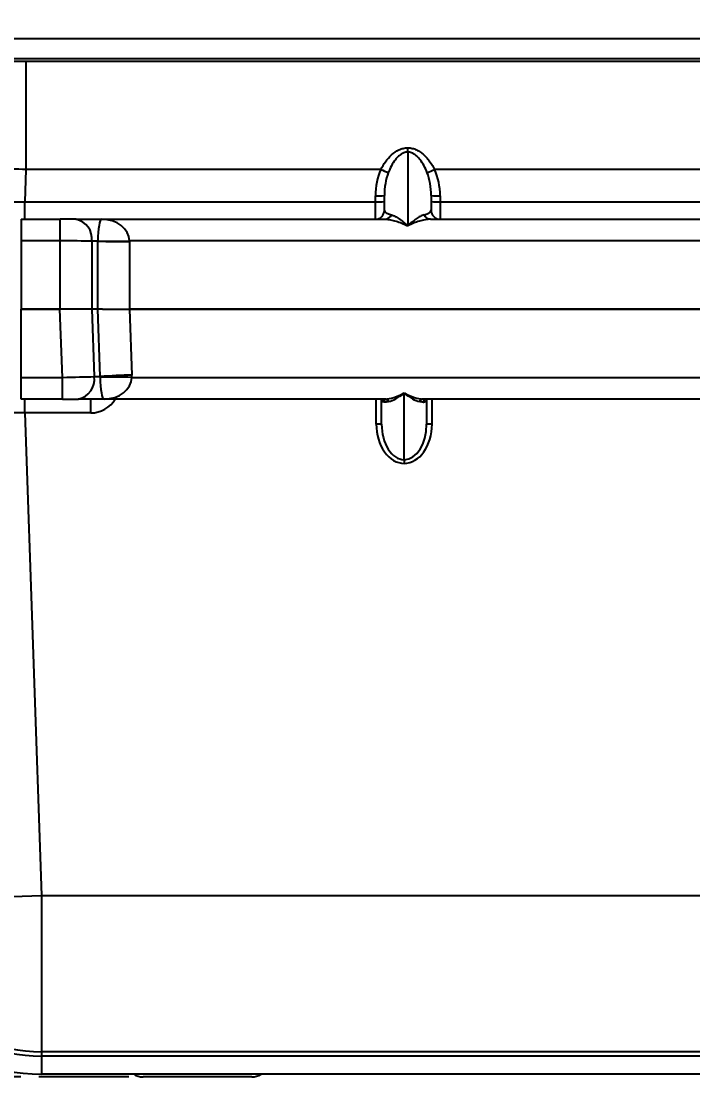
# Model space of a CAD drawing. Header units: millimetres. Extents: x 12 to 854, y 4 to 555.
# Drawn here: x 352.5 to 400, y 217.1 to 291.7 of the extents above; entities that cross this region are included whole.
import ezdxf

# ---------------------------------------------------------------- set-up
doc = ezdxf.new("R2010")
doc.units = ezdxf.units.MM
doc.linetypes.add('CENTER', pattern=[10.16, 6.35, -1.27, 1.27, -1.27])
doc.layers.add('DEFAULT_1', color=7, linetype='CENTER')
doc.styles.add('SLDTEXTSTYLE2', font='TXT', dxfattribs={"width": 0.75})
doc.dimstyles.new('SLDDIMSTYLE0', dxfattribs={"dimtxt": 6.614583, "dimasz": 3.556, "dimexe": 0, "dimexo": 0.0625, "dimgap": 1.653646, "dimtad": 1, "dimdec": 0, "dimlfac": 2, "dimrnd": 1e-09, "dimzin": 12, "dimdsep": 46, "dimtxsty": 'SLDTEXTSTYLE2', "dimblk1": 'CLOSED', "dimblk2": 'CLOSED', "dimsah": 1, "dimcen": 0.09, "dimadec": 0, "dimazin": 3, "dimtfac": 1, "dimtdec": 0, "dimtofl": 0, "dimtmove": 0, "dimatfit": 3, "dimldrblk": 'CLOSED', "dimfxl": 1, "dimfrac": 2, "dimtolj": 1, "dimtzin": 12, "dimarcsym": 0})
doc.dimstyles.new('SLDDIMSTYLE3', dxfattribs={"dimtxt": 6.614583, "dimasz": 3.556, "dimexe": 0, "dimexo": 0.0625, "dimgap": 1.653646, "dimtad": 0, "dimtih": 1, "dimtoh": 1, "dimdec": 0, "dimlfac": 2, "dimrnd": 1e-09, "dimzin": 12, "dimdsep": 46, "dimtxsty": 'SLDTEXTSTYLE2', "dimblk1": 'CLOSED', "dimblk2": 'CLOSED', "dimsah": 1, "dimcen": 0.09, "dimadec": 0, "dimazin": 3, "dimtfac": 1, "dimtdec": 0, "dimtofl": 0, "dimtmove": 0, "dimatfit": 3, "dimldrblk": 'CLOSED', "dimfxl": 1, "dimfrac": 2, "dimtolj": 1, "dimtzin": 12, "dimarcsym": 0})

# ---------------------------------------------------------------- blocks, each defined once
blk = doc.blocks.new('_Closed')
at = {"color": 0, "linetype": 'ByBlock', "lineweight": -2}
for p, q in [((-1, 0.166667), (0, 0)), ((-1, 0.166667), (-1, -0.166667)), ((0, 0), (-1, -0.166667)), ((0, 0), (-1, 0))]:
    blk.add_line(p, q, dxfattribs=at)
blk = doc.blocks.new('_D_1')
at = {"layer": 'DEFAULT_1'}
for p, q in [((392.73, 330.29), (390.718, 330.29)), ((390.718, 330.29), (390.718, 319.78)), ((409.83, 330.29), (411.842, 330.29)), ((411.842, 330.29), (411.842, 319.78)), ((327.137, 272.325), (327.137, 319.439)), ((390.718, 319.78), (392.73, 319.78)), ((411.842, 319.78), (409.83, 319.78)), ((474.628, 271.122), (474.628, 319.439)), ((327.137, 318.439), (474.628, 318.439))]:
    blk.add_line(p, q, dxfattribs=at)
at = {"layer": 'DEFAULT_1', "xscale": 3.556, "yscale": 3.556, "rotation": 180}
blk.add_blockref('_Closed', (327.137, 318.439, 0.088), dxfattribs=at)
at = {"layer": 'DEFAULT_1', "xscale": 3.556, "yscale": 3.556}
blk.add_blockref('_Closed', (474.628, 318.439, 0.088), dxfattribs=at)
at = {"layer": 'DEFAULT_1', "char_height": 6.6146, "attachment_point": 1, "style": 'SLDTEXTSTYLE2'}
for s, insert in [('295', (393.948, 340.158)), ('11.6', (392.73, 328.306))]:
    blk.add_mtext(s, dxfattribs=dict(at, insert=insert))
blk = doc.blocks.new('_D_2')
at = {"layer": 'DEFAULT_1'}
for p, q in [((348.384, 290.439), (305.63, 290.439)), ((306.63, 290.439), (306.63, 264.196)), ((300.523, 254.035), (298.511, 254.035)), ((298.511, 254.035), (298.511, 243.525)), ((312.736, 254.035), (314.748, 254.035)), ((314.748, 254.035), (314.748, 243.525)), ((298.511, 243.525), (300.523, 243.525)), ((314.748, 243.525), (312.736, 243.525)), ((306.63, 217.096), (306.63, 242.184)), ((360.141, 217.096), (305.63, 217.096))]:
    blk.add_line(p, q, dxfattribs=at)
at = {"layer": 'DEFAULT_1', "xscale": 3.556, "yscale": 3.556}
for p, rotation in [((306.63, 290.439, 0.088), 90), ((306.63, 217.096, 0.088), 270)]:
    blk.add_blockref('_Closed', p, dxfattribs=dict(at, rotation=rotation))
at = {"layer": 'DEFAULT_1', "char_height": 6.6146, "attachment_point": 1, "style": 'SLDTEXTSTYLE2'}
for s, insert in [('147', (299.298, 263.903)), ('5.8', (300.523, 252.052))]:
    blk.add_mtext(s, dxfattribs=dict(at, insert=insert))

msp = doc.modelspace()

# ---------------------------------------------------------------- linework, layer by layer
at = {"color": 7, "linetype": 'Continuous', "lineweight": 25}
for p, q in [((349.384, 290.439), (454.242, 290.439)), ((349.384, 289.021), (454.242, 289.021)), ((349.384, 288.851), (352.874, 288.851)), ((352.874, 288.851), (352.874, 281.191)), ((352.874, 288.851), (450.751, 288.851)), ((379.842, 282.418), (379.842, 282.722)), ((379.842, 282.418), (379.842, 277.21)), ((352.874, 281.191), (352.795, 278.901)), ((377.942, 281.191), (352.874, 281.191)), ((421.884, 281.191), (381.741, 281.191)), ((377.556, 278.901), (377.556, 279.327)), ((378.191, 278.31), (378.191, 279.349)), ((381.493, 279.349), (381.493, 278.31)), ((382.128, 279.327), (382.128, 278.901)), ((352.795, 277.675), (352.795, 278.901)), ((352.795, 278.901), (377.556, 278.901)), ((377.556, 277.675), (377.556, 278.901)), ((382.128, 278.901), (382.128, 277.675)), ((382.128, 278.901), (421.498, 278.901)), ((352.53, 277.675), (352.53, 276.143)), ((352.53, 277.675), (355.28, 277.675)), ((355.28, 276.143), (355.28, 277.675)), ((356.403, 277.675), (355.28, 277.675)), ((356.403, 277.675), (358.222, 277.675)), ((358.222, 277.675), (378.244, 277.675)), ((381.44, 277.675), (422.186, 277.675)), ((352.53, 276.143), (352.53, 271.325)), ((355.28, 276.143), (352.53, 276.143)), ((355.28, 271.325), (355.28, 276.143)), ((357.525, 276.127), (357.525, 271.325)), ((357.95, 276.127), (357.525, 276.127)), ((357.95, 271.325), (357.95, 276.127)), ((443.431, 276.143), (360.195, 276.143)), ((360.195, 276.094), (360.195, 271.325)), ((355.28, 271.325), (352.53, 271.325)), ((352.53, 266.507), (352.53, 271.325)), ((352.53, 271.325), (355.277, 271.325)), ((355.445, 266.507), (355.277, 271.325)), ((357.525, 271.325), (355.28, 271.325)), ((357.95, 271.325), (357.525, 271.325)), ((357.526, 271.325), (357.692, 266.563)), ((358.114, 266.563), (357.948, 271.325)), ((358.29, 271.325), (357.95, 271.325)), ((358.29, 271.325), (360.197, 271.325)), ((360.195, 271.325), (443.431, 271.325)), ((360.197, 271.325), (360.359, 266.673)), ((443.429, 271.325), (360.197, 271.325)), ((352.53, 264.975), (352.53, 266.507)), ((352.53, 266.507), (355.445, 266.507)), ((355.445, 264.975), (355.445, 266.507)), ((357.692, 266.563), (358.114, 266.563)), ((360.361, 266.507), (443.265, 266.507)), ((355.445, 264.975), (352.53, 264.975)), ((352.786, 263.994), (352.786, 264.975)), ((355.445, 264.975), (356.57, 264.975)), ((358.39, 264.975), (356.57, 264.975)), ((357.451, 263.994), (357.451, 264.975)), ((378.245, 264.975), (358.39, 264.975)), ((378, 263.197), (378, 264.947)), ((379.588, 260.694), (379.588, 265.402)), ((422.695, 264.975), (380.93, 264.975)), ((381.175, 264.952), (381.175, 263.197)), ((357.451, 263.994), (352.786, 263.994)), ((352.786, 263.994), (353.976, 229.905)), ((379.588, 260.694), (379.588, 260.428)), ((353.976, 229.905), (449.649, 229.905)), ((353.976, 229.905), (353.976, 218.874)), ((449.649, 218.874), (353.976, 218.874)), ((353.976, 218.874), (353.976, 218.567)), ((449.649, 218.567), (353.976, 218.567)), ((353.976, 218.567), (353.976, 217.287)), ((449.649, 217.287), (353.976, 217.287)), ((368.825, 217.096), (361.141, 217.096))]:
    msp.add_line(p, q, dxfattribs=at)
at = {"color": 8, "linetype": 'Continuous', "lineweight": 25}
for p, q in [((377.619, 263.211), (377.619, 264.975)), ((381.556, 264.975), (381.556, 263.211))]:
    msp.add_line(p, q, dxfattribs=at)
at = {"color": 7, "linetype": 'Continuous', "lineweight": 25, "flags": 128}
msp.add_lwpolyline([(342.553, 229.905), (342.638, 229.86), (342.888, 229.821), (343.299, 229.79), (343.866, 229.766), (344.58, 229.749), (345.431, 229.741), (346.406, 229.741), (347.492, 229.749), (348.672, 229.766), (349.929, 229.79), (351.245, 229.821), (352.601, 229.86), (353.976, 229.905)], dxfattribs=at)
at = {"color": 7, "linetype": 'Continuous', "lineweight": 25}
for centre, radius, start, end in [((382.187, 290.302), 10.052, 245.02074, 248.29668), ((377.497, 290.302), 10.052, 291.70332, 294.97926), ((377.714, 283.892), 4.568, 268.01091, 275.98665), ((377.714, 283.466), 4.568, 268.01091, 275.98665), ((381.969, 283.892), 4.568, 264.01335, 271.98909), ((381.969, 283.466), 4.568, 264.01335, 271.98909), ((377.556, 278.31), 0.635, 270, 0), ((382.128, 278.31), 0.635, 180, 270), ((356.132, 276.297), 1.404, 353.01704, 78.86704), ((378.219, 278.181), 0.507, 272.82782, 337.70828), ((381.465, 278.181), 0.507, 202.29172, 267.17218), ((359.073, 344.297), 68.164, 269.05669, 270.94331), ((360.058, 344.284), 68.19, 268.22846, 270.11514), ((356.289, 266.364), 1.417, 281.42175, 8.04947), ((362.604, 198.405), 68.305, 91.88277, 93.76835), ((359.239, 198.337), 68.18, 89.05719, 90.94281), ((377.938, 264.627), 0.348, 20.28069, 88.58253), ((378.231, 264.675), 0.3, 24.08311, 87.32905), ((380.944, 264.675), 0.3, 92.67095, 155.91689), ((381.238, 264.627), 0.348, 91.41747, 159.71931), ((377.715, 260.471), 2.741, 84.01335, 91.98909), ((381.461, 260.471), 2.741, 88.01091, 95.98665), ((353.976, 230.304), 13.018, 182, 270), ((353.976, 230.304), 11.737, 182, 270), ((353.976, 230.304), 11.43, 182, 270), ((361.141, 218.334), 1.238, 237.79577, 270), ((368.825, 218.334), 1.238, 270, 302.20423)]:
    msp.add_arc(centre, radius, start, end, dxfattribs=at)
at = {"color": 8, "linetype": 'Continuous', "lineweight": 25}
msp.add_arc((357.451, 266.026), 2.032, 270, 328.57303, dxfattribs=at)
at = {"color": 7, "linetype": 'Continuous', "lineweight": 25}
for centre, major_axis, ratio, start_param, end_param in [((352.879, 280.914), (11.427, -0.277), 0.024218, 1.571756, 1.749391), ((379.842, 279.327), (0, 3.35), 0.682414, 0.980721, 1.570796), ((379.842, 279.327), (0, 3.35), 0.682414, 4.712389, 5.302465), ((379.842, 279.349), (0, 2.901), 0.569142, 0.980721, 1.570796), ((379.842, 279.349), (0, 2.901), 0.569142, 4.712389, 5.302465), ((352.81, 278.945), (11.439, 0.044), 0.00387, 4.632357, 4.711021), ((379.842, 278.31), (1.651, 0), 0.271964, 3.141593, 3.938564), ((379.842, 278.31), (1.651, 0), 0.271964, 5.486214, 6.283185), ((358.222, 276.088), (0, 1.588), 0.171468, 0, 1.53589), ((358.222, 276.088), (1.974, 0), 0.804391, 0.034907, 1.570796), ((355.28, 276.088), (3.175, 0), 0.01745, 0.785398, 1.570796), ((353.46, 276.088), (4.49, 0.067), 0.353215, 6.265562, 6.275789), ((353.46, 275.977), (6.733, 0.235), 0.706462, 6.258565, 6.268791), ((355.447, 266.563), (3.175, 0.055), 0.017434, 4.711475, 5.497483), ((353.624, 266.563), (4.493, -0.067), 0.353, 0.007389, 0.042296), ((358.39, 266.563), (0, 1.587), 0.171573, 1.605703, 3.141593), ((358.39, 266.563), (1.973, 0), 0.804738, 4.712389, 6.248279), ((353.624, 266.673), (6.735, -0.235), 0.706247, 0.014379, 0.049285), ((379.588, 266.563), (1.881, 1.376), 0.420597, 3.663442, 4.413933), ((379.588, 264.594), (1.587, 0), 0.175525, 2.321288, 2.556764), ((379.588, 266.563), (1.459, 1.691), 0.36939, 3.557475, 4.307967), ((379.588, 266.563), (1.881, -1.376), 0.420597, 5.010845, 5.761336), ((379.588, 266.563), (-1.459, 1.691), 0.36939, 1.975219, 2.72571), ((379.588, 264.594), (1.587, 0), 0.175525, 0.584829, 0.820305), ((352.801, 263.959), (11.438, -0.035), 0.003096, 1.572132, 1.655053), ((379.588, 263.211), (0, 2.782), 0.707538, 1.570796, 3.141593), ((379.588, 263.197), (0, 2.504), 0.634103, 1.570796, 3.141593), ((379.588, 263.211), (0, 2.782), 0.707538, 3.141593, 4.712389), ((379.588, 263.197), (0, 2.504), 0.634103, 3.141593, 4.712389)]:
    msp.add_ellipse(centre, major_axis=major_axis, ratio=ratio, start_param=start_param, end_param=end_param, dxfattribs=at)
for points, knots in [([(377.942, 281.191), (378.038, 281.383), (378.147, 281.567), (378.399, 281.914), (378.538, 282.074), (378.851, 282.36), (379.028, 282.486), (379.317, 282.622), (379.419, 282.659), (379.627, 282.709), (379.733, 282.722), (379.842, 282.722)], [0, 0, 0, 0, 0.25, 0.25, 0.5, 0.5, 0.75, 0.75, 0.875, 0.875, 1, 1, 1, 1]), ([(379.842, 282.722), (379.95, 282.722), (380.058, 282.709), (380.268, 282.658), (380.368, 282.622), (380.56, 282.532), (380.652, 282.477), (380.828, 282.355), (380.911, 282.288), (381.069, 282.145), (381.144, 282.067), (381.284, 281.907), (381.35, 281.824), (381.537, 281.566), (381.646, 281.384), (381.741, 281.191)], [0, 0, 0, 0, 0.125, 0.125, 0.25, 0.25, 0.375, 0.375, 0.5, 0.5, 0.625, 0.625, 0.75, 0.75, 1, 1, 1, 1]), ([(379.842, 282.418), (379.751, 282.418), (379.663, 282.401), (379.493, 282.339), (379.415, 282.295), (379.272, 282.195), (379.205, 282.138), (379.081, 282.014), (379.024, 281.949), (378.864, 281.744), (378.771, 281.596), (378.605, 281.288), (378.533, 281.128), (378.47, 280.963)], [0, 0, 0, 0, 0.125, 0.125, 0.25, 0.25, 0.375, 0.375, 0.5, 0.5, 0.75, 0.75, 1, 1, 1, 1]), ([(381.214, 280.963), (381.151, 281.128), (381.079, 281.288), (380.914, 281.594), (380.821, 281.742), (380.66, 281.948), (380.603, 282.014), (380.479, 282.137), (380.412, 282.195), (380.268, 282.296), (380.19, 282.339), (380.022, 282.401), (379.933, 282.418), (379.842, 282.418)], [0, 0, 0, 0, 0.25, 0.25, 0.5, 0.5, 0.625, 0.625, 0.75, 0.75, 0.875, 0.875, 1, 1, 1, 1]), ([(378.244, 277.675), (378.366, 277.675), (378.492, 277.662), (378.75, 277.616), (378.884, 277.583), (379.154, 277.501), (379.291, 277.453), (379.496, 277.369), (379.565, 277.34), (379.703, 277.277), (379.773, 277.244), (379.842, 277.21)], [0, 0, 0, 0, 0.25, 0.25, 0.5, 0.5, 0.75, 0.75, 0.875, 0.875, 1, 1, 1, 1]), ([(378.688, 277.989), (378.776, 277.966), (378.867, 277.928), (379.053, 277.832), (379.15, 277.773), (379.345, 277.638), (379.444, 277.562), (379.592, 277.438), (379.642, 277.395), (379.742, 277.305), (379.792, 277.258), (379.842, 277.21)], [0, 0, 0, 0, 0.25, 0.25, 0.5, 0.5, 0.75, 0.75, 0.875, 0.875, 1, 1, 1, 1]), ([(380.996, 277.989), (380.908, 277.966), (380.817, 277.928), (380.63, 277.832), (380.534, 277.773), (380.339, 277.638), (380.24, 277.562), (380.091, 277.438), (380.042, 277.395), (379.942, 277.305), (379.892, 277.258), (379.842, 277.21)], [0, 0, 0, 0, 0.25, 0.25, 0.5, 0.5, 0.75, 0.75, 0.875, 0.875, 1, 1, 1, 1]), ([(381.44, 277.675), (381.318, 277.675), (381.192, 277.662), (380.933, 277.616), (380.8, 277.583), (380.529, 277.501), (380.393, 277.453), (380.187, 277.369), (380.119, 277.34), (379.981, 277.277), (379.911, 277.244), (379.842, 277.21)], [0, 0, 0, 0, 0.25, 0.25, 0.5, 0.5, 0.75, 0.75, 0.875, 0.875, 1, 1, 1, 1]), ([(377.95, 264.975), (377.951, 264.975), (377.962, 264.975), (377.989, 264.956), (378.012, 264.94)], [0, 0, 0, 0, 0.139689, 1, 1, 1, 1])]:
    msp.add_open_spline(points, degree=3, knots=knots, dxfattribs=at)
at = {"color": 8, "linetype": 'Continuous', "lineweight": 25}
for points, knots in [([(378.264, 264.748), (378.205, 264.745), (378.099, 264.74), (378.016, 264.852), (378.008, 264.952), (378.007, 264.972)], [0, 0, 0, 0, 0.498702, 0.900174, 1, 1, 1, 1]), ([(381.16, 264.953), (381.156, 264.914), (381.151, 264.866), (381.107, 264.786), (381.033, 264.73), (380.948, 264.743), (380.912, 264.748)], [0, 0, 0, 0, 0.2050047, 0.2558286, 0.6860957, 1, 1, 1, 1])]:
    msp.add_open_spline(points, degree=3, knots=knots, dxfattribs=at)

# ---------------------------------------------------------------- dimensions: what is measured, and where the dimension line sits
at = {"layer": 'DEFAULT_1'}
dim = msp.add_linear_dim(base=(474.628, 318.439), p1=(327.137, 271.325), p2=(474.628, 270.122), dimstyle='SLDDIMSTYLE0', dxfattribs=at)
dim.commit()
dim.dimension.update_dxf_attribs({"geometry": '_D_1', "text_midpoint": (401.28, 318.439), "dimtype": 160})
dim = msp.add_linear_dim(base=(306.63, 217.096), p1=(349.384, 290.439), p2=(361.141, 217.096), angle=90, dimstyle='SLDDIMSTYLE3', dxfattribs=at)
dim.commit()
dim.dimension.update_dxf_attribs({"geometry": '_D_2', "text_midpoint": (306.63, 253.19), "dimtype": 160})

doc.saveas('drawing.dxf')
